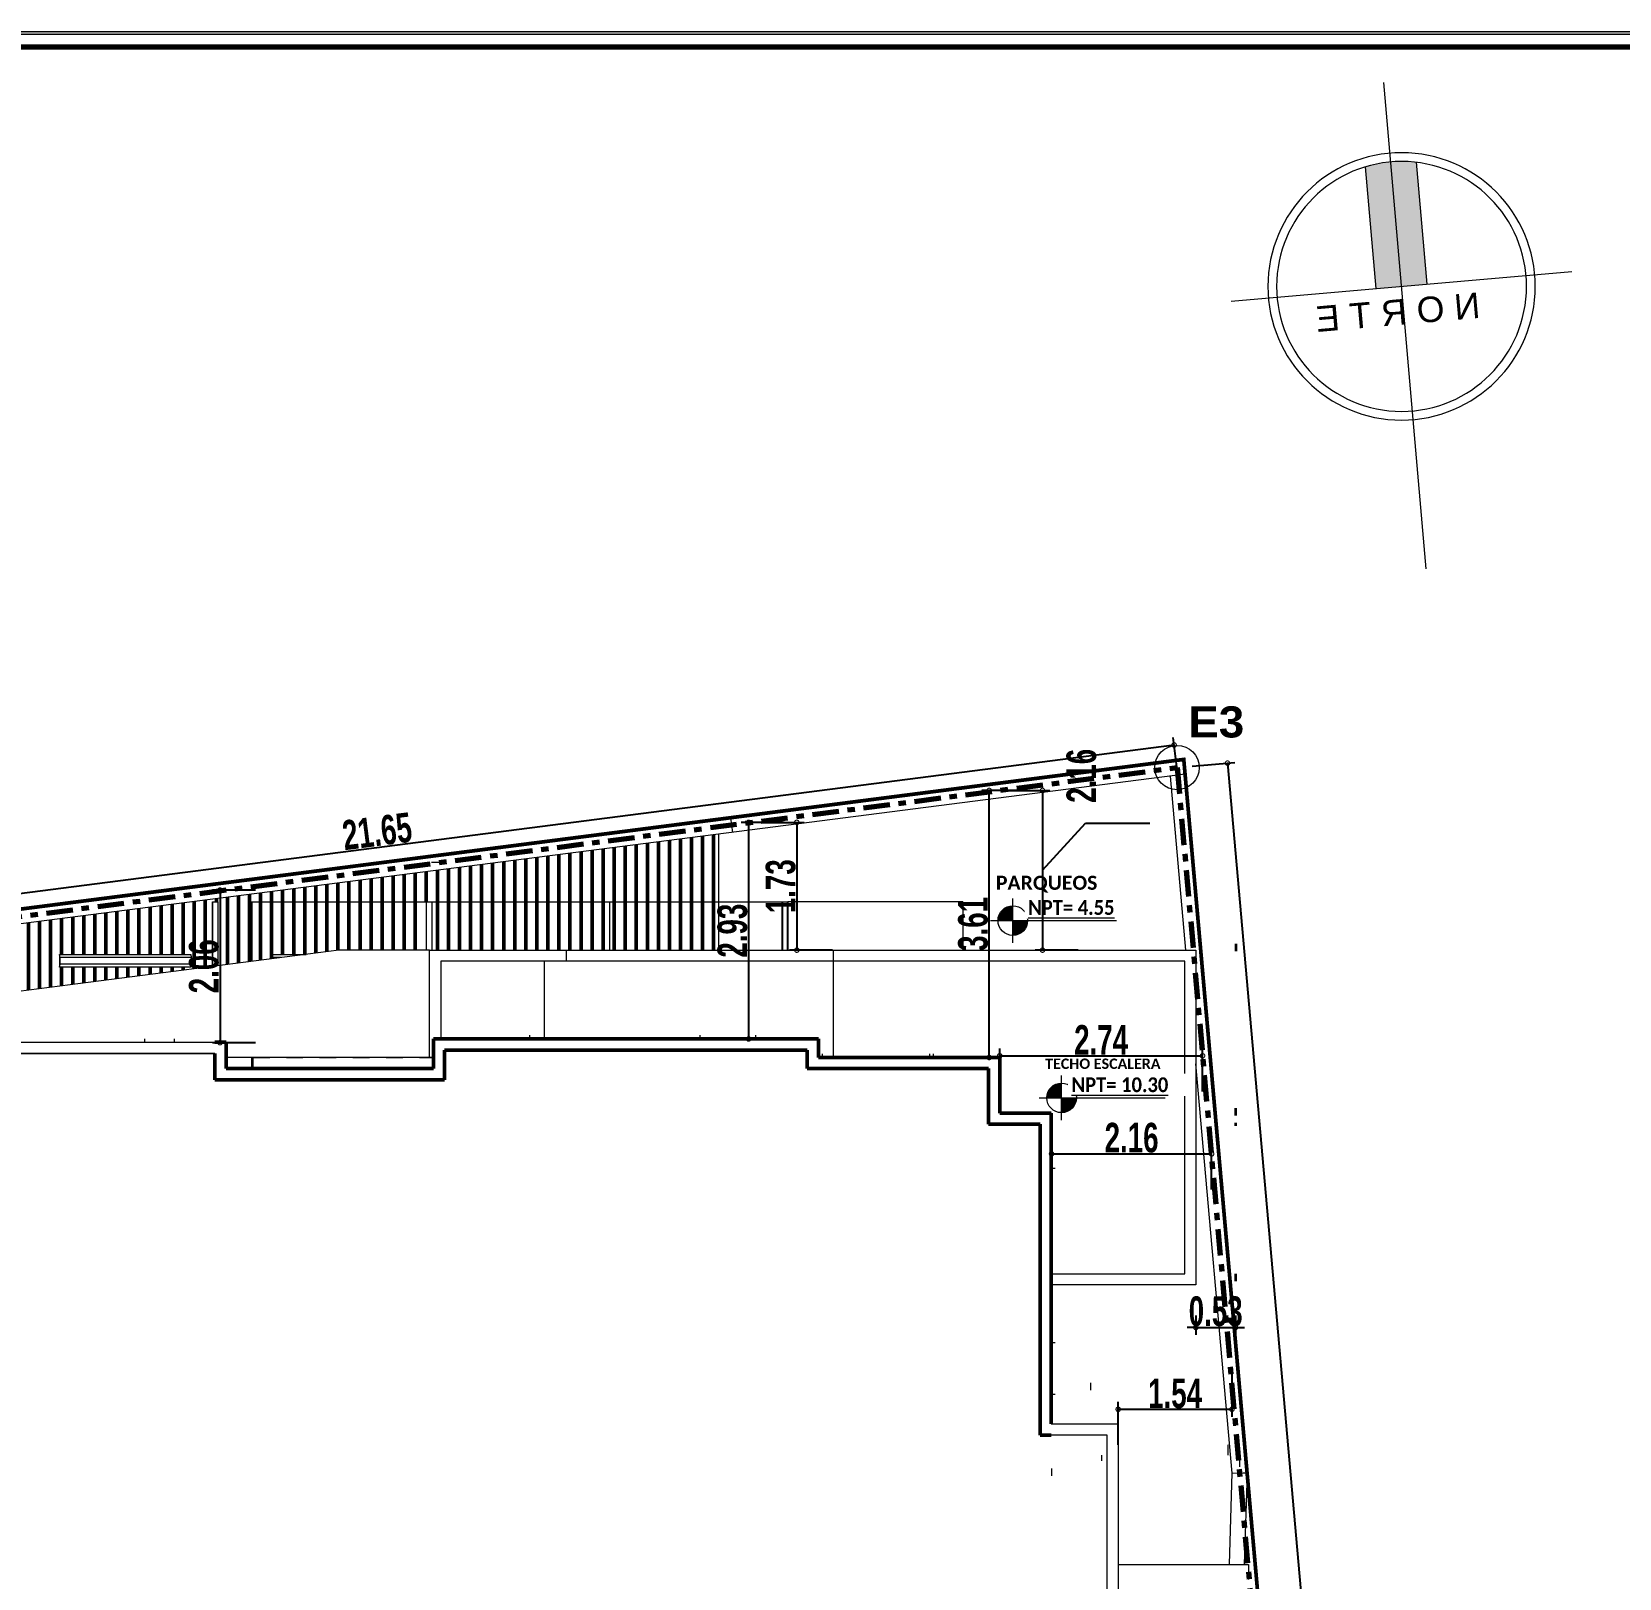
# Model space of a CAD drawing. Header units: metres. Extents: x -144 to 1000, y -717 to 29.
# Drawn here: x 38.16 to 59.6, y -551.34 to -530.45 of the extents above; entities that cross this region are included whole.
import ezdxf

# ---------------------------------------------------------------- set-up
doc = ezdxf.new("R2010")
doc.units = ezdxf.units.M
for name, pattern in [('Basculante', [0.11625, 0.075, -0.04125]), ('Dash Dot 3_16_', [0.595313, 0.357187, -0.119063, 0, -0.119063]), ('Trazo', [0.45, 0.225, -0.225])]:
    doc.linetypes.add(name, pattern=pattern)
doc.layers.get('0').update_dxf_attribs({"color": 1})
doc.layers.get('Defpoints').update_dxf_attribs({"color": 1})
doc.layers.add('00-MEDICION', color=30, linetype='Continuous')
for name, color, linetype, lineweight in [('A-ANNO-DIMS', 1, 'Continuous', 9), ('A-DETL', 1, 'Continuous', 9), ('A-DETL-THIN', 1, 'Continuous', 9), ('A-FLOR', 2, 'Continuous', 9), ('A-FLOR-PATT', 8, 'Continuous', 50), ('A-GLAZ', 1, 'Continuous', 9), ('A-WALL', 4, 'Continuous', 9), ('AX-065-C-SOLAR$0$hatch_polil', 1, 'Continuous', 18), ('AX-065-C-SOLAR$0$TEXT50', 1, 'Continuous', 18), ('C-PRKG', 2, 'Continuous', 9), ('G-ANNO-DIMS', 1, 'Continuous', 9), ('G-ANNO-TEXT', 2, 'Continuous', 9), ('G-ANNO-TTLB', 3, 'Continuous', 18), ('G-ANNO-TTLB-WIDE', 1, 'Continuous', 70), ('G-IMPT', 1, 'Continuous', 9), ('S-BEAM', 1, 'Continuous', 9), ('S-BEAM-HDLN', 7, 'Trazo', 9), ('S-COLS', 7, 'Continuous', 9)]:
    doc.layers.add(name, color=color, linetype=linetype, lineweight=lineweight)
doc.styles.add('Arial', font='arial.ttf', dxfattribs={"height": 0.433594})
doc.styles.add('Britannic Bold_B_1', font='', dxfattribs={"width": 0.7, "height": 0.4})
doc.styles.add('Britannic Bold_B_2', font='', dxfattribs={"width": 1.1, "height": 0.009})
doc.styles.add('Calibri_B_3', font='calibrib.ttf', dxfattribs={"height": 0.15})
doc.styles.add('Calibri_B_5', font='calibrib.ttf', dxfattribs={"height": 0.66})
doc.styles.add('Calibri_B_6', font='calibrib.ttf', dxfattribs={"width": 0.9})
doc.styles.get('Britannic Bold_B_1').set_extended_font_data('Britannic Bold', bold=True)
doc.styles.get('Britannic Bold_B_2').set_extended_font_data('Britannic Bold', bold=True)
doc.dimstyles.new('LINDEROS', dxfattribs={"dimscale": 0.3048, "dimtxt": 0.406749, "dimasz": 0.393701, "dimexe": 0.328084, "dimexo": 0.0625, "dimgap": 0.032808, "dimtad": 1, "dimrnd": 0.01, "dimzin": 0, "dimdsep": 46, "dimtxsty": 'Britannic Bold_B_1', "dimblk1": 'DOTSMALL', "dimblk2": 'DOTSMALL', "dimsah": 1, "dimcen": 0.09, "dimazin": 0, "dimtfac": 1, "dimtdec": 4, "dimtix": 1, "dimtmove": 0, "dimatfit": 3, "dimfxl": 1.64042, "dimfxlon": 1, "dimtvp": 1, "dimtolj": 1, "dimtzin": 0, "dimarcsym": 2})
doc.dimstyles.new('LINDEROS_2', dxfattribs={"dimscale": 0.3048, "dimtxt": 0.406749, "dimasz": 0.393701, "dimexe": 0.328084, "dimexo": 0.0625, "dimgap": 0.032808, "dimtad": 1, "dimrnd": 0.01, "dimzin": 0, "dimdsep": 46, "dimtxsty": 'Britannic Bold_B_1', "dimblk1": 'DOTSMALL', "dimblk2": 'DOTSMALL', "dimsah": 1, "dimcen": 0.09, "dimazin": 0, "dimtfac": 1, "dimtdec": 4, "dimtix": 1, "dimtmove": 1, "dimatfit": 3, "dimfxl": 1.64042, "dimfxlon": 1, "dimtvp": 1, "dimtolj": 1, "dimtzin": 0, "dimarcsym": 2})
doc.dimstyles.new('LINDEROS_2_1', dxfattribs={"dimscale": 0.3048, "dimtxt": 0.406749, "dimasz": 0.393701, "dimexe": 0.328084, "dimexo": 0.0625, "dimgap": 0.032808, "dimtad": 1, "dimrnd": 0.01, "dimzin": 0, "dimdsep": 46, "dimtxsty": 'Britannic Bold_B_1', "dimblk1": 'DOTSMALL', "dimblk2": 'DOTSMALL', "dimsah": 1, "dimcen": 0.09, "dimazin": 0, "dimtfac": 1, "dimtdec": 4, "dimtix": 1, "dimtmove": 0, "dimatfit": 3, "dimfxl": 1.64042, "dimfxlon": 1, "dimtvp": 1, "dimtolj": 1, "dimtzin": 0, "dimarcsym": 2})

# ---------------------------------------------------------------- blocks, each defined once
blk = doc.blocks.new('tarjeta de nathalie 00')
at = {"layer": 'G-IMPT', "lineweight": 9}
h = blk.add_hatch(color=3, dxfattribs=at)
h.paths.add_polyline_path([(-145.23888, -717.38489), (-145.21019, -717.38489), (-145.21019, -716.89355), (-145.21019, -716.79934), (-145.23888, -716.79934), (-145.23888, -716.89379)])
h.paths.add_polyline_path([(-145.20996, -716.7991), (-145.20996, -717.3851), (-145.2392, -717.3851), (-145.2392, -716.7991)])
h.paths.add_polyline_path([(-145.23902, -717.3868), (-145.20826, -717.3868), (-145.20826, -716.7974), (-145.2392, -716.7974), (-146.09866, -716.7974), (-146.09866, -717.3868)])
h.paths.add_polyline_path([(-145.20795, -716.79707), (-145.20795, -717.3871), (-146.09898, -717.3871), (-146.09898, -716.79707)])
at = {"layer": 'G-ANNO-TTLB', "color": 3}
for p, q in [((-145.20795, -716.79707), (-146.09898, -716.79707)), ((-145.20795, -716.79707), (-146.09898, -716.79707)), ((-146.09866, -716.7974), (-145.2392, -716.7974))]:
    blk.add_line(p, q, dxfattribs=at)
at = {"layer": 'G-ANNO-TTLB-WIDE', "color": 3}
blk.add_line((-146.09696, -716.7991), (-145.20996, -716.7991), dxfattribs=at)
blk = doc.blocks.new('NORTE_dwg_AX-065-C-SOLAR$0$AX-NORTE-1554322-INDICE Y PORTADA')
at = {"lineweight": 18}
blk.add_hatch(color=256, dxfattribs=at).paths.add_polyline_path([(-57.554, -4.584), (-58.425, -4.584), (-58.425, -2.508), (-58.281, -2.483), (-58.135, -2.468), (-57.989, -2.463), (-57.844, -2.468), (-57.698, -2.483), (-57.554, -2.508)])
at = {"layer": 'AX-065-C-SOLAR$0$hatch_polil'}
for p, q in [((-57.989, -9.392), (-57.989, -1.111)), ((-58.425, -4.584), (-58.425, -2.508)), ((-57.554, -4.584), (-57.554, -2.508)), ((-55.088, -4.584), (-60.89, -4.584))]:
    blk.add_line(p, q, dxfattribs=at)
for radius in [2.268, 2.12]:
    blk.add_circle((-57.989, -4.584), radius, dxfattribs=at)
at = {"layer": 'AX-065-C-SOLAR$0$TEXT50', "insert": (-57.889, -4.797), "char_height": 0.4336, "width": 3.32895, "attachment_point": 2, "line_spacing_factor": 0.941778, "style": 'Arial'}
blk.add_mtext('N O R T E', dxfattribs=at)
blk = doc.blocks.new('COLUMNAS - COLUMNAS-773079-Emplazamiento Copia 1')
at = {"layer": 'S-COLS'}
for p, q in [((-12.089, 22.744), (-12.989, 22.744)), ((-12.989, 22.744), (-12.989, 22.244)), ((-12.089, 22.444), (-12.089, 22.744)), ((-4.989, 22.544), (-5.339, 22.544)), ((-4.989, 22.394), (-4.989, 22.544)), ((-12.989, 22.244), (-12.589, 22.244)), ((-13.189, 13.495), (-13.189, 12.944)), ((5.111, 12.944), (5.111, 13.495)), ((-13.189, 12.944), (-12.989, 12.944)), ((5.012, 12.944), (5.111, 12.944)), ((-12.989, 11.194), (-13.189, 11.194)), ((-13.189, 11.194), (-13.189, 10.644)), ((-12.989, 3.694), (-13.189, 3.694)), ((-13.189, 3.694), (-13.189, 2.794)), ((-5.489, 3.544), (-5.489, 2.794)), ((-4.989, 2.794), (-4.989, 3.544)), ((-13.189, 2.794), (-12.889, 2.794)), ((-5.489, 2.794), (-4.989, 2.794))]:
    blk.add_line(p, q, dxfattribs=at)
blk = doc.blocks.new('Hormigón-Viga rectangular - 400 x 800 mm-955034-Emplazamiento Copia 1')
at = {"layer": 'S-BEAM-HDLN'}
for p, q in [((4.8, 0), (4.8, -0.15)), ((4.8, -0.15), (2.3641, -0.15))]:
    blk.add_line(p, q, dxfattribs=at)
blk = doc.blocks.new('M_Parking Space1 - 2_40-920194-Emplazamiento Copia 1')
at = {"layer": 'C-PRKG', "lineweight": 15}
blk.add_line((-4.989, 24.645), (-2.635, 24.645), dxfattribs=at)
at = {"layer": 'C-PRKG'}
for p, q in [((-4.989, 24.645), (-4.989, 23.843)), ((-2.561, 24.645), (-2.561, 23.994))]:
    blk.add_line(p, q, dxfattribs=at)
blk = doc.blocks.new('M_Parking Space1 - 2_40-V1-Emplazamiento Copia 1')
at = {"layer": 'C-PRKG', "lineweight": 15}
blk.add_line((-2.561, 24.645), (-0.235, 24.645), dxfattribs=at)
at = {"layer": 'C-PRKG'}
blk.add_line((-0.161, 24.645), (-0.161, 23.994), dxfattribs=at)
blk = doc.blocks.new('M_Parking Space1 - 2_40-V2-Emplazamiento Copia 1')
at = {"layer": 'C-PRKG', "lineweight": 15}
blk.add_line((-0.161, 24.645), (2.172, 24.645), dxfattribs=at)
at = {"layer": 'C-PRKG'}
blk.add_line((2.25, 24.645), (2.25, 23.994), dxfattribs=at)
blk = doc.blocks.new('M_Parking Space1 - 2_40-495395-Emplazamiento Copia 1')
at = {"layer": 'C-PRKG', "lineweight": 15}
blk.add_line((2.4, 0), (0.039, 0), dxfattribs=at)
at = {"layer": 'C-PRKG'}
blk.add_line((2.4, 0), (2.4, -0.651), dxfattribs=at)
blk = doc.blocks.new('1_00 X 1_1 - _90 X 1_10-V3-Emplazamiento Copia 1')
at = {"layer": 'A-GLAZ'}
blk.add_line((0, -0.125), (0, -0.075), dxfattribs=at)
blk = doc.blocks.new('1_00 X 1_1 - 0_80 X 1_10-2033634-Emplazamiento Copia 1')
at = {"layer": 'A-GLAZ'}
blk.add_line((0, -0.125), (0, -0.075), dxfattribs=at)
blk = doc.blocks.new('0_80 X 0_1 - 0_80 X 0_50-V6-Emplazamiento Copia 1')
at = {"layer": 'A-GLAZ'}
blk.add_line((0, -0.125), (0, -0.075), dxfattribs=at)
blk = doc.blocks.new('1_00 X 1_1 - _90 X 1_10-V8-Emplazamiento Copia 1')
at = {"layer": 'A-GLAZ'}
blk.add_line((0, -0.125), (0, -0.08), dxfattribs=at)
blk = doc.blocks.new('1_00 X 1_1 - _90 X 1_10-V9-Emplazamiento Copia 1')
at = {"layer": 'A-GLAZ'}
blk.add_line((0, -0.125), (0, -0.075), dxfattribs=at)
blk = doc.blocks.new('1_00 X 1_1 - _90 X 1_10-V10-Emplazamiento Copia 1')
at = {"layer": 'A-GLAZ'}
blk.add_line((0, 0.125), (0, 0.075), dxfattribs=at)
blk = doc.blocks.new('1_00 X 1_1 - _90 X 1_10-V11-Emplazamiento Copia 1')
at = {"layer": 'A-GLAZ'}
blk.add_line((0, -0.075), (0, -0.125), dxfattribs=at)
blk = doc.blocks.new('M_Parking Space1 - 2_40-V12-Emplazamiento Copia 1')
at = {"layer": 'C-PRKG'}
for p, q in [((-0.039, 0), (-0.039, 0.651)), ((0.035, 0), (0.035, 0.651)), ((2.111, 0.708), (1.659, 0.708)), ((1.991, 0.751), (2.111, 0.751)), ((2.111, 0.766), (2.111, 0.751)), ((2.111, 0.751), (2.111, 0.708)), ((2.4, 0), (2.4, 0.804)), ((0.035, 0), (-0.039, 0))]:
    blk.add_line(p, q, dxfattribs=at)
at = {"layer": 'C-PRKG', "lineweight": 15}
blk.add_line((2.4, 0), (0.035, 0), dxfattribs=at)
blk = doc.blocks.new('M_Parking Space1 - 2_40-V13-Emplazamiento Copia 1')
at = {"layer": 'C-PRKG'}
for p, q in [((-0.039, 0), (-0.039, 0.651)), ((0.035, 0), (0.035, 0.651)), ((0.035, 0), (-0.039, 0))]:
    blk.add_line(p, q, dxfattribs=at)
at = {"layer": 'C-PRKG', "lineweight": 15}
blk.add_line((2.361, 0), (0.035, 0), dxfattribs=at)
blk = doc.blocks.new('M_Parking Space1 - 2_40-V14-Emplazamiento Copia 1')
at = {"layer": 'C-PRKG'}
for p, q in [((-0.039, 0), (-0.039, 0.651)), ((0.035, 0), (0.035, 0.651)), ((0.035, 0), (-0.039, 0))]:
    blk.add_line(p, q, dxfattribs=at)
at = {"layer": 'C-PRKG', "lineweight": 15}
blk.add_line((2.373, 0), (0.039, 0), dxfattribs=at)
blk = doc.blocks.new('M_Parking Space1 - 2_40-V15-Emplazamiento Copia 1')
at = {"layer": 'C-PRKG'}
for p, q in [((-0.039, 0), (0.035, 0)), ((-0.039, -0.651), (-0.039, 0)), ((0.035, -0.651), (0.035, 0)), ((2.4, 0), (2.4, -0.651))]:
    blk.add_line(p, q, dxfattribs=at)
at = {"layer": 'C-PRKG', "lineweight": 15}
blk.add_line((2.4, 0), (0.039, 0), dxfattribs=at)
blk = doc.blocks.new('M_Parking Space1 - 2_30-1743458-Emplazamiento Copia 1')
at = {"layer": 'C-PRKG'}
for p, q in [((-5.524, 24.645), (-5.523, 24.645)), ((-5.524, 23.774), (-5.524, 24.645)), ((-5.523, 24.645), (-5.45, 24.645)), ((-5.523, 24.645), (-5.523, 23.774)), ((-5.45, 24.645), (-5.45, 23.784)), ((-7.587, 23.937), (-7.589, 23.937)), ((-7.589, 23.937), (-7.589, 23.762)), ((-7.581, 23.894), (-7.587, 23.937)), ((-7.587, 23.937), (-5.815, 23.937)), ((-7.587, 23.762), (-7.581, 23.804)), ((-7.581, 23.804), (-7.581, 23.894)), ((-5.81, 23.894), (-7.581, 23.894)), ((-5.81, 23.804), (-7.581, 23.804)), ((-5.815, 23.937), (-5.81, 23.894)), ((-5.81, 23.804), (-5.815, 23.762)), ((-5.81, 23.894), (-5.81, 23.804)), ((-7.589, 23.762), (-7.587, 23.762)), ((-5.815, 23.762), (-7.587, 23.762))]:
    blk.add_line(p, q, dxfattribs=at)
blk = doc.blocks.new('0_80 X 0_1 - 0_80 X 0_50-836655-Emplazamiento Copia 1')
at = {"layer": 'A-GLAZ'}
blk.add_line((0, -0.125), (0, -0.075), dxfattribs=at)
blk = doc.blocks.new('_DotSmall')
at = {"color": 0, "linetype": 'ByBlock', "const_width": 0.5}
blk.add_lwpolyline([(-0.0625, 0, 1), (0.0625, 0, 1)], format="xyb", close=True, dxfattribs=at)
blk = doc.blocks.new('*D320')
at = {"layer": 'A-ANNO-DIMS', "color": 0, "lineweight": -2, "transparency": 16777216}
for p, q in [((53.672, -495.638), (53.672, -496.219)), ((52.135, -496.6), (52.135, -496.019)), ((52.135, -496.119), (53.672, -496.119))]:
    blk.add_line(p, q, dxfattribs=at)
at = {"layer": 'Defpoints', "color": 0, "transparency": 16777216}
for p in [(53.672, -495.619), (53.672, -496.119), (52.135, -496.619)]:
    blk.add_point(p, dxfattribs=at)
at = {"layer": 'A-ANNO-DIMS', "color": 0, "lineweight": -2, "transparency": 16777216, "xscale": 0.12, "yscale": 0.12, "zscale": 0.12, "rotation": 180}
blk.add_blockref('_DotSmall', (52.135, -496.119), dxfattribs=at)
at = {"layer": 'A-ANNO-DIMS', "color": 0, "lineweight": -2, "transparency": 16777216, "xscale": 0.12, "yscale": 0.12, "zscale": 0.12}
blk.add_blockref('_DotSmall', (53.672, -496.119), dxfattribs=at)
at = {"layer": 'A-ANNO-DIMS', "color": 0, "transparency": 16777216, "insert": (52.904, -495.906), "char_height": 0.4, "width": 1.08822, "attachment_point": 5, "style": 'Britannic Bold_B_1'}
blk.add_mtext('\\A1;1.54', dxfattribs=at)
blk = doc.blocks.new('*D326')
at = {"layer": 'A-ANNO-DIMS', "color": 0, "lineweight": -2, "transparency": 16777216}
for p, q in [((31.415, -489.91), (52.891, -487.146)), ((52.952, -487.623), (52.878, -487.047)), ((31.477, -490.387), (31.403, -489.811))]:
    blk.add_line(p, q, dxfattribs=at)
at = {"layer": 'Defpoints', "color": 0, "transparency": 16777216}
for p in [(52.891, -487.146), (52.955, -487.642), (31.479, -490.406)]:
    blk.add_point(p, dxfattribs=at)
at = {"layer": 'A-ANNO-DIMS', "color": 0, "lineweight": -2, "transparency": 16777216, "xscale": 0.12, "yscale": 0.12, "zscale": 0.12}
for p, rotation in [((52.891, -487.146), 7.333333333335235), ((31.415, -489.91), 187.3333333333352)]:
    blk.add_blockref('_DotSmall', p, dxfattribs=dict(at, rotation=rotation))
at = {"layer": 'A-ANNO-DIMS', "color": 0, "transparency": 16777216, "insert": (42.125, -488.313), "char_height": 0.4, "width": 1.40028, "attachment_point": 5, "rotation": 7.3333, "style": 'Britannic Bold_B_1'}
blk.add_mtext('\\A1;21.65', dxfattribs=at)
blk = doc.blocks.new('*D327')
at = {"layer": 'A-ANNO-DIMS', "color": 0, "lineweight": -2, "transparency": 16777216}
for p, q in [((53.133, -487.434), (53.711, -487.382)), ((53.612, -487.391), (56.012, -514.465)), ((55.533, -514.507), (56.112, -514.456))]:
    blk.add_line(p, q, dxfattribs=at)
at = {"layer": 'Defpoints', "color": 0, "transparency": 16777216}
for p in [(53.114, -487.435), (55.514, -514.509), (56.012, -514.465)]:
    blk.add_point(p, dxfattribs=at)
at = {"layer": 'A-ANNO-DIMS', "color": 0, "lineweight": -2, "transparency": 16777216, "xscale": 0.12, "yscale": 0.12, "zscale": 0.12}
for p, rotation in [((53.612, -487.391), 95.06666666666572), ((56.012, -514.465), 275.0666666666657)]:
    blk.add_blockref('_DotSmall', p, dxfattribs=dict(at, rotation=rotation))
at = {"layer": 'A-ANNO-DIMS', "color": 0, "transparency": 16777216, "insert": (55.028, -500.909), "char_height": 0.4, "width": 1.40028, "attachment_point": 5, "rotation": 275.0667, "style": 'Britannic Bold_B_1'}
blk.add_mtext('\\A1;27.18', dxfattribs=at)
blk = doc.blocks.new('Cotas de elevación - M_Cota de elevación - Destino rellenado-44836-Emplazamiento Copia 1')
at = {"layer": 'G-ANNO-DIMS'}
h = blk.add_hatch(color=256, dxfattribs=at)
edge = h.paths.add_edge_path()
edge.add_line((0, 0), (-0.002, 0))
edge.add_arc((0, 0), 0.002, 90, 180, ccw=False)
edge.add_line((0, 0.002), (0, 0))
h = blk.add_hatch(color=256, dxfattribs=at)
edge = h.paths.add_edge_path()
edge.add_line((0, 0), (0.002, 0))
edge.add_arc((0, 0), 0.002, 270, 360, ccw=False)
edge.add_line((0, -0.002), (0, 0))
for p, q in [((0, -0.003), (0, 0.003)), ((-0.003, 0), (0.014, 0))]:
    blk.add_line(p, q, dxfattribs=at)
blk.add_circle((0, 0), 0.002, dxfattribs=at)
blk = doc.blocks.new('*D337')
at = {"layer": 'A-ANNO-DIMS', "color": 0, "lineweight": -2, "transparency": 16777216}
for p, q in [((40.484, -489.105), (39.903, -489.105)), ((40.003, -489.105), (40.003, -491.167)), ((40.484, -491.167), (39.903, -491.167))]:
    blk.add_line(p, q, dxfattribs=at)
at = {"layer": 'Defpoints', "color": 0, "transparency": 16777216}
for p in [(40.503, -489.105), (40.003, -491.167), (40.503, -491.167)]:
    blk.add_point(p, dxfattribs=at)
at = {"layer": 'A-ANNO-DIMS', "color": 0, "lineweight": -2, "transparency": 16777216, "xscale": 0.12, "yscale": 0.12, "zscale": 0.12}
for p, rotation in [((40.003, -489.105), 90), ((40.003, -491.167), 270)]:
    blk.add_blockref('_DotSmall', p, dxfattribs=dict(at, rotation=rotation))
at = {"layer": 'A-ANNO-DIMS', "color": 0, "transparency": 16777216, "insert": (39.786, -490.136), "char_height": 0.4, "width": 1.08822, "attachment_point": 5, "rotation": 90, "style": 'Britannic Bold_B_1'}
blk.add_mtext('\\A1;2.06', dxfattribs=at)
blk = doc.blocks.new('*D338')
at = {"layer": 'A-ANNO-DIMS', "color": 0, "lineweight": -2, "transparency": 16777216}
for p, q in [((47.624, -488.191), (47.043, -488.191)), ((47.143, -488.191), (47.143, -491.117)), ((47.624, -491.117), (47.043, -491.117))]:
    blk.add_line(p, q, dxfattribs=at)
at = {"layer": 'Defpoints', "color": 0, "transparency": 16777216}
for p in [(47.643, -488.191), (47.143, -491.117), (47.643, -491.117)]:
    blk.add_point(p, dxfattribs=at)
at = {"layer": 'A-ANNO-DIMS', "color": 0, "lineweight": -2, "transparency": 16777216, "xscale": 0.12, "yscale": 0.12, "zscale": 0.12}
for p, rotation in [((47.143, -488.191), 90), ((47.143, -491.117), 270)]:
    blk.add_blockref('_DotSmall', p, dxfattribs=dict(at, rotation=rotation))
at = {"layer": 'A-ANNO-DIMS', "color": 0, "transparency": 16777216, "insert": (46.926, -489.654), "char_height": 0.4, "width": 1.08822, "attachment_point": 5, "rotation": 90, "style": 'Britannic Bold_B_1'}
blk.add_mtext('\\A1;2.93', dxfattribs=at)
blk = doc.blocks.new('*D341')
at = {"layer": 'A-ANNO-DIMS', "color": 0, "lineweight": -2, "transparency": 16777216}
for p, q in [((51.235, -493.15), (51.235, -492.569)), ((51.235, -492.669), (53.397, -492.669)), ((53.397, -493.15), (53.397, -492.569))]:
    blk.add_line(p, q, dxfattribs=at)
at = {"layer": 'Defpoints', "color": 0, "transparency": 16777216}
for p in [(53.397, -492.669), (51.235, -493.169), (53.397, -493.169)]:
    blk.add_point(p, dxfattribs=at)
at = {"layer": 'A-ANNO-DIMS', "color": 0, "lineweight": -2, "transparency": 16777216, "xscale": 0.12, "yscale": 0.12, "zscale": 0.12, "rotation": 180}
blk.add_blockref('_DotSmall', (51.235, -492.669), dxfattribs=at)
at = {"layer": 'A-ANNO-DIMS', "color": 0, "lineweight": -2, "transparency": 16777216, "xscale": 0.12, "yscale": 0.12, "zscale": 0.12}
blk.add_blockref('_DotSmall', (53.397, -492.669), dxfattribs=at)
at = {"layer": 'A-ANNO-DIMS', "color": 0, "transparency": 16777216, "insert": (52.316, -492.452), "char_height": 0.4, "width": 1.08822, "attachment_point": 5, "style": 'Britannic Bold_B_1'}
blk.add_mtext('\\A1;2.16', dxfattribs=at)
blk = doc.blocks.new('*D345')
at = {"layer": 'A-ANNO-DIMS', "color": 0, "lineweight": -2, "transparency": 16777216}
for p, q in [((50.874, -487.76), (50.293, -487.76)), ((50.393, -491.367), (50.393, -487.76)), ((49.912, -491.367), (50.493, -491.367))]:
    blk.add_line(p, q, dxfattribs=at)
at = {"layer": 'Defpoints', "color": 0, "transparency": 16777216}
for p in [(50.393, -487.76), (50.893, -487.76), (49.893, -491.367)]:
    blk.add_point(p, dxfattribs=at)
at = {"layer": 'A-ANNO-DIMS', "color": 0, "lineweight": -2, "transparency": 16777216, "xscale": 0.12, "yscale": 0.12, "zscale": 0.12}
for p, rotation in [((50.393, -487.76), 90), ((50.393, -491.367), 270)]:
    blk.add_blockref('_DotSmall', p, dxfattribs=dict(at, rotation=rotation))
at = {"layer": 'A-ANNO-DIMS', "color": 0, "transparency": 16777216, "insert": (50.176, -489.563), "char_height": 0.4, "width": 1.08822, "attachment_point": 5, "rotation": 90, "style": 'Britannic Bold_B_1'}
blk.add_mtext('\\A1;3.61', dxfattribs=at)
blk = doc.blocks.new('*D348')
at = {"layer": 'A-ANNO-DIMS', "color": 0, "lineweight": -2, "transparency": 16777216}
for p, q in [((50.535, -491.825), (50.535, -491.244)), ((53.275, -491.825), (53.275, -491.244)), ((50.535, -491.344), (53.275, -491.344))]:
    blk.add_line(p, q, dxfattribs=at)
at = {"layer": 'Defpoints', "color": 0, "transparency": 16777216}
for p in [(53.275, -491.344), (50.535, -491.844), (53.275, -491.844)]:
    blk.add_point(p, dxfattribs=at)
at = {"layer": 'A-ANNO-DIMS', "color": 0, "lineweight": -2, "transparency": 16777216, "xscale": 0.12, "yscale": 0.12, "zscale": 0.12, "rotation": 180}
blk.add_blockref('_DotSmall', (50.535, -491.344), dxfattribs=at)
at = {"layer": 'A-ANNO-DIMS', "color": 0, "lineweight": -2, "transparency": 16777216, "xscale": 0.12, "yscale": 0.12, "zscale": 0.12}
blk.add_blockref('_DotSmall', (53.275, -491.344), dxfattribs=at)
at = {"layer": 'A-ANNO-DIMS', "color": 0, "transparency": 16777216, "insert": (51.905, -491.129), "char_height": 0.4, "width": 1.08822, "attachment_point": 5, "style": 'Britannic Bold_B_1'}
blk.add_mtext('\\A1;2.74', dxfattribs=at)
blk = doc.blocks.new('*D349')
at = {"layer": 'A-ANNO-DIMS', "color": 0, "lineweight": -2, "transparency": 16777216}
for p, q in [((47.313, -488.191), (47.894, -488.191)), ((47.794, -488.191), (47.794, -489.917)), ((48.275, -489.917), (47.694, -489.917))]:
    blk.add_line(p, q, dxfattribs=at)
at = {"layer": 'Defpoints', "color": 0, "transparency": 16777216}
for p in [(47.294, -488.191), (47.794, -489.917), (48.294, -489.917)]:
    blk.add_point(p, dxfattribs=at)
at = {"layer": 'A-ANNO-DIMS', "color": 0, "lineweight": -2, "transparency": 16777216, "xscale": 0.12, "yscale": 0.12, "zscale": 0.12}
for p, rotation in [((47.794, -488.191), 90), ((47.794, -489.917), 270)]:
    blk.add_blockref('_DotSmall', p, dxfattribs=dict(at, rotation=rotation))
at = {"layer": 'A-ANNO-DIMS', "color": 0, "transparency": 16777216, "insert": (47.577, -489.054), "char_height": 0.4, "width": 1.08822, "attachment_point": 5, "rotation": 90, "style": 'Britannic Bold_B_1'}
blk.add_mtext('\\A1;1.73', dxfattribs=at)
blk = doc.blocks.new('*D350')
at = {"layer": 'A-ANNO-DIMS', "color": 0, "lineweight": -2, "transparency": 16777216}
for p, q in [((50.632, -487.76), (51.213, -487.76)), ((51.113, -487.76), (51.113, -489.917)), ((51.113, -488.838), (51.694, -488.203)), ((51.694, -488.203), (52.564, -488.203)), ((51.594, -489.917), (51.013, -489.917))]:
    blk.add_line(p, q, dxfattribs=at)
at = {"layer": 'Defpoints', "color": 0, "transparency": 16777216}
for p in [(50.613, -487.76), (51.113, -489.917), (51.613, -489.917)]:
    blk.add_point(p, dxfattribs=at)
at = {"layer": 'A-ANNO-DIMS', "color": 0, "lineweight": -2, "transparency": 16777216, "xscale": 0.12, "yscale": 0.12, "zscale": 0.12}
for p, rotation in [((51.113, -487.76), 90), ((51.113, -489.917), 270)]:
    blk.add_blockref('_DotSmall', p, dxfattribs=dict(at, rotation=rotation))
at = {"layer": 'A-ANNO-DIMS', "color": 0, "transparency": 16777216, "insert": (51.437, -487.927), "char_height": 0.4, "width": 1.08822, "attachment_point": 1, "rotation": 90, "line_spacing_factor": 1.000203, "style": 'Britannic Bold_B_1'}
blk.add_mtext('\\A1;2.16', dxfattribs=at)
blk = doc.blocks.new('*D355')
at = {"layer": 'A-ANNO-DIMS', "color": 0, "lineweight": -2, "transparency": 16777216}
for p, q in [((53.185, -494.851), (53.185, -495.114)), ((53.72, -494.851), (53.72, -495.114)), ((53.185, -495.014), (53.065, -495.014)), ((53.185, -495.014), (53.72, -495.014)), ((53.72, -495.014), (53.84, -495.014))]:
    blk.add_line(p, q, dxfattribs=at)
at = {"layer": 'Defpoints', "color": 0, "transparency": 16777216}
for p in [(53.185, -494.514), (53.72, -494.514), (53.72, -495.014)]:
    blk.add_point(p, dxfattribs=at)
at = {"layer": 'A-ANNO-DIMS', "color": 0, "lineweight": -2, "transparency": 16777216, "xscale": 0.12, "yscale": 0.12, "zscale": 0.12}
blk.add_blockref('_DotSmall', (53.185, -495.014), dxfattribs=at)
at = {"layer": 'A-ANNO-DIMS', "color": 0, "lineweight": -2, "transparency": 16777216, "xscale": 0.12, "yscale": 0.12, "zscale": 0.12, "rotation": 180}
blk.add_blockref('_DotSmall', (53.72, -495.014), dxfattribs=at)
at = {"layer": 'A-ANNO-DIMS', "color": 0, "transparency": 16777216, "insert": (53.452, -494.797), "char_height": 0.4, "width": 1.08822, "attachment_point": 5, "style": 'Britannic Bold_B_1'}
blk.add_mtext('\\A1;0.53', dxfattribs=at)
blk = doc.blocks.new('D')
at = {"layer": 'A-FLOR-PATT', "true_color": 0xc0c0c0, "transparency": 33554559}
h = blk.add_hatch(dxfattribs=at)
h.set_pattern_fill('FP_5', color=9, style=0, pattern_type=2)
h.set_pattern_definition([(90, (45.87924, -513.91085), (-0.14928, 9e-18), [])])
h.paths.add_polyline_path([(36.135, -490.621), (39.9, -490.137), (39.9, -489.266), (39.974, -489.266), (39.974, -490.127), (40.713, -490.032), (40.713, -489.974), (41.164, -489.974), (41.609, -489.917), (42.788, -489.917), (42.789, -489.266), (42.863, -489.266), (42.863, -489.917), (45.188, -489.917), (45.189, -489.266), (45.263, -489.266), (45.263, -489.917), (46.735, -489.917), (46.735, -488.351), (36.135, -489.715), (36.135, -490.149)])
h.paths.add_polyline_path([(37.837, -490.149), (37.835, -490.149), (37.835, -489.974), (39.608, -489.974), (39.614, -490.017), (39.614, -490.107), (39.608, -490.149), (37.842, -490.149)])
at = {"layer": 'A-DETL', "color": 7, "linetype": 'Dash Dot 3_16_', "lineweight": 70}
for p, q in [((31.455, -490.215), (52.93, -487.451)), ((52.93, -487.451), (55.331, -514.525))]:
    blk.add_line(p, q, dxfattribs=at)
at = {"layer": 'A-DETL', "color": 253, "true_color": 0xb6b6b6}
for p, q in [((50.535, -487.76), (50.435, -487.76)), ((47.185, -488.191), (47.085, -488.191)), ((42.961, -488.734), (42.861, -488.734)), ((40.085, -489.105), (39.985, -489.105)), ((53.275, -491.367), (53.275, -491.567)), ((53.397, -492.717), (53.397, -492.817)), ((53.397, -492.717), (53.397, -492.817)), ((51.762, -495.762), (51.762, -495.862)), ((53.672, -495.817), (53.672, -495.917)), ((53.672, -495.817), (53.672, -495.917)), ((53.772, -496.797), (53.772, -496.897)), ((51.235, -496.917), (51.235, -497.017))]:
    blk.add_line(p, q, dxfattribs=at)
at = {"layer": 'A-DETL', "color": 7, "linetype": 'Basculante', "lineweight": 35}
for p, q in [((53.726, -489.831), (53.726, -489.971)), ((53.72, -492.051), (53.72, -492.291)), ((53.72, -494.288), (53.72, -494.468)), ((53.707, -496.244), (53.707, -496.384))]:
    blk.add_line(p, q, dxfattribs=at)
at = {"layer": 'A-DETL-THIN', "lineweight": 5}
for p, q in [((53.619, -496.697), (53.619, -496.597)), ((51.914, -496.817), (51.914, -496.737)), ((53.619, -496.737), (53.619, -496.697))]:
    blk.add_line(p, q, dxfattribs=at)
blk.add_circle((52.93, -487.451), 0.3, dxfattribs=at)
at = {"layer": 'A-FLOR'}
for p, q in [((46.735, -488.351), (46.735, -489.917)), ((41.609, -489.917), (32.227, -491.124)), ((42.835, -489.917), (41.609, -489.917)), ((44.385, -491.117), (44.385, -490.067)), ((48.285, -490.067), (48.285, -491.367)), ((50.535, -492.117), (50.535, -491.367))]:
    blk.add_line(p, q, dxfattribs=at)
at = {"layer": 'A-WALL'}
for p, q in [((31.37, -490.127), (53.021, -487.34)), ((53.021, -487.34), (53.875, -496.972)), ((53.039, -487.54), (31.31, -490.336)), ((53.049, -489.917), (52.84, -487.565)), ((46.899, -488.128), (46.924, -488.327)), ((42.835, -489.917), (53.185, -489.917)), ((42.835, -491.367), (42.835, -489.917)), ((44.685, -490.067), (44.685, -489.917)), ((48.285, -489.917), (48.285, -490.067)), ((53.185, -489.917), (53.185, -494.438)), ((53.035, -490.067), (42.985, -490.067)), ((42.985, -490.067), (42.985, -491.117)), ((53.035, -494.288), (53.035, -490.067)), ((35.135, -491.162), (39.935, -491.162)), ((39.935, -491.312), (35.285, -491.312)), ((39.935, -491.317), (35.285, -491.317)), ((53.675, -496.983), (53.185, -491.453)), ((51.23, -492.117), (51.235, -492.117)), ((51.235, -492.267), (51.235, -492.117)), ((51.235, -494.288), (53.035, -494.288)), ((53.185, -494.438), (51.235, -494.438)), ((51.23, -496.316), (52.135, -496.316)), ((52.135, -496.316), (52.135, -500.416)), ((51.985, -496.466), (51.23, -496.466)), ((51.985, -500.266), (51.985, -496.466)), ((53.639, -498.216), (53.676, -496.977)), ((53.676, -496.977), (53.875, -496.983)), ((53.775, -496.98), (53.875, -496.972)), ((53.876, -496.972), (53.839, -498.216)), ((53.876, -496.972), (53.87, -496.972)), ((52.135, -498.216), (53.894, -498.216)), ((53.894, -498.216), (53.894, -498.416))]:
    blk.add_line(p, q, dxfattribs=at)
at = {"layer": 'A-WALL', "lineweight": 50}
for p, q in [((40.085, -491.162), (39.935, -491.162)), ((40.085, -491.162), (40.085, -491.517)), ((42.885, -491.517), (42.885, -491.117)), ((42.885, -491.117), (48.086, -491.117)), ((48.086, -491.117), (48.086, -491.367)), ((39.935, -491.667), (39.935, -491.312)), ((43.035, -491.267), (43.035, -491.667)), ((47.936, -491.267), (43.035, -491.267)), ((47.936, -491.517), (47.936, -491.267)), ((48.086, -491.367), (50.535, -491.367)), ((50.535, -491.367), (50.535, -492.117)), ((43.035, -491.667), (39.935, -491.667)), ((40.085, -491.517), (42.885, -491.517)), ((50.385, -491.517), (47.936, -491.517)), ((50.385, -492.267), (50.385, -491.517)), ((50.535, -492.117), (51.23, -492.117)), ((51.23, -492.117), (51.23, -496.316)), ((51.08, -492.267), (50.385, -492.267)), ((51.08, -496.466), (51.08, -492.267)), ((51.08, -496.466), (51.23, -496.466))]:
    blk.add_line(p, q, dxfattribs=at)
at = {"layer": 'S-BEAM'}
for p in [(40.436, -491.517), (42.885, -491.367)]:
    blk.add_line(p, (40.436, -491.367), dxfattribs=at)
at = {"layer": 'A-GLAZ'}
for name, p, rotation in [('1_00 X 1_1 - _90 X 1_10-V8-Emplazamiento Copia 1', (38.985, -491.242), 180), ('1_00 X 1_1 - _90 X 1_10-V8-Emplazamiento Copia 1', (39.385, -491.242), 180), ('1_00 X 1_1 - _90 X 1_10-V9-Emplazamiento Copia 1', (44.185, -491.192), 180), ('1_00 X 1_1 - _90 X 1_10-V9-Emplazamiento Copia 1', (46.485, -491.192), 180), ('0_80 X 0_1 - 0_80 X 0_50-836655-Emplazamiento Copia 1', (47.236, -491.192), 180), ('1_00 X 1_1 - _90 X 1_10-V3-Emplazamiento Copia 1', (48.135, -491.442), 180), ('1_00 X 1_1 - _90 X 1_10-V3-Emplazamiento Copia 1', (49.585, -491.442), 180), ('1_00 X 1_1 - _90 X 1_10-V3-Emplazamiento Copia 1', (49.585, -491.442), 180), ('1_00 X 1_1 - _90 X 1_10-V3-Emplazamiento Copia 1', (49.585, -491.442), 180), ('1_00 X 1_1 - _90 X 1_10-V3-Emplazamiento Copia 1', (49.585, -491.442), 180), ('1_00 X 1_1 - _90 X 1_10-V3-Emplazamiento Copia 1', (49.585, -491.442), 180), ('1_00 X 1_1 - _90 X 1_10-V3-Emplazamiento Copia 1', (49.585, -491.442), 180), ('1_00 X 1_1 - _90 X 1_10-V3-Emplazamiento Copia 1', (49.585, -491.442), 180), ('1_00 X 1_1 - _90 X 1_10-V3-Emplazamiento Copia 1', (49.585, -491.442), 180), ('1_00 X 1_1 - 0_80 X 1_10-2033634-Emplazamiento Copia 1', (49.635, -491.442), 180), ('1_00 X 1_1 - _90 X 1_10-V10-Emplazamiento Copia 1', (51.16, -492.867), 270.0000000000001), ('1_00 X 1_1 - _90 X 1_10-V11-Emplazamiento Copia 1', (51.16, -495.217), 90.0000000000001), ('0_80 X 0_1 - 0_80 X 0_50-V6-Emplazamiento Copia 1', (51.16, -495.917), 89.99999999999991)]:
    blk.add_blockref(name, p, dxfattribs=dict(at, rotation=rotation))
at = {"layer": 'C-PRKG'}
for name, p in [('M_Parking Space1 - 2_30-1743458-Emplazamiento Copia 1', (45.424, -513.911)), ('M_Parking Space1 - 2_40-920194-Emplazamiento Copia 1', (45.424, -513.911)), ('M_Parking Space1 - 2_40-V1-Emplazamiento Copia 1', (45.424, -513.911)), ('M_Parking Space1 - 2_40-V2-Emplazamiento Copia 1', (45.424, -513.911)), ('M_Parking Space1 - 2_40-V15-Emplazamiento Copia 1', (47.635, -489.266)), ('M_Parking Space1 - 2_40-495395-Emplazamiento Copia 1', (47.635, -489.266))]:
    blk.add_blockref(name, p, dxfattribs=at)
at = {"layer": 'C-PRKG', "rotation": 180}
for name, p in [('M_Parking Space1 - 2_40-V12-Emplazamiento Copia 1', (42.824, -489.266)), ('M_Parking Space1 - 2_40-V13-Emplazamiento Copia 1', (45.224, -489.266)), ('M_Parking Space1 - 2_40-V14-Emplazamiento Copia 1', (47.635, -489.266))]:
    blk.add_blockref(name, p, dxfattribs=at)
at = {"layer": 'G-ANNO-DIMS', "xscale": 99.99999999999993, "yscale": 99.99999999999993, "zscale": 99.99999999999993}
for p in [(50.712, -489.518), (51.37, -491.912)]:
    blk.add_blockref('Cotas de elevación - M_Cota de elevación - Destino rellenado-44836-Emplazamiento Copia 1', p, dxfattribs=at)
at = {"layer": 'S-BEAM-HDLN', "rotation": 180}
blk.add_blockref('Hormigón-Viga rectangular - 400 x 800 mm-955034-Emplazamiento Copia 1', (45.249, -491.517), dxfattribs=at)
at = {"layer": 'S-COLS'}
blk.add_blockref('COLUMNAS - COLUMNAS-773079-Emplazamiento Copia 1', (45.424, -513.911), dxfattribs=at)
at = {"layer": 'G-ANNO-TEXT', "attachment_point": 1}
for s, insert, char_height, width, style in [('E3', (53.082, -486.624), 0.42, 0.89789, 'Britannic Bold_B_2'), ('PARQUEOS', (50.484, -488.912), 0.19, 2.01063, 'Calibri_B_3'), ('TECHO ESCALERA', (51.148, -491.381), 0.14, 2.03629, 'Calibri_B_5')]:
    blk.add_mtext(s, dxfattribs=dict(at, insert=insert, char_height=char_height, width=width, style=style))
at = {"layer": 'A-ANNO-DIMS', "color": 5, "true_color": 0x0000ff}
for base, p1, p2, angle, override, picture, middle in [((52.891, -487.146), (31.479, -490.406), (52.955, -487.642), 7.3333, {"dimpost": '<>', "dimfxl": 21.652539}, '*D326', (42.125, -488.313)), ((56.012, -514.465), (53.114, -487.435), (55.514, -514.509), 275.0667, {"dimpost": '<>', "dimfxl": 27.18}, '*D327', (55.028, -500.909)), ((47.143, -491.117), (47.643, -488.191), (47.643, -491.117), 90, {"dimpost": '<>', "dimfxl": 2.926136}, '*D338', (46.926, -489.654)), ((40.003, -491.167), (40.503, -489.105), (40.503, -491.167), 90, {"dimpost": '<>', "dimfxl": 2.062406}, '*D337', (39.786, -490.136))]:
    dim = blk.add_linear_dim(base=base, p1=p1, p2=p2, angle=angle, dimstyle='LINDEROS', override=override, dxfattribs=at)
    dim.commit()
    dim.dimension.update_dxf_attribs({"geometry": picture, "text_midpoint": middle})
at = {"layer": 'A-ANNO-DIMS'}
dim = blk.add_linear_dim(base=(47.794, -489.917), p1=(47.294, -488.191), p2=(48.294, -489.917), angle=90, dimstyle='LINDEROS_2_1', override={"dimpost": '<>', "dimfxl": 1.994685}, dxfattribs=at)
dim.commit()
dim.dimension.update_dxf_attribs({"geometry": '*D349', "text_midpoint": (47.577, -489.054)})
at = {"layer": 'A-ANNO-DIMS', "color": 5, "true_color": 0x0000ff}
for base, p1, p2, override, picture, middle in [((53.397, -492.669), (51.235, -493.169), (53.397, -493.169), {"dimpost": '<>', "dimfxl": 2.162023}, '*D341', (52.316, -492.452)), ((53.672, -496.119), (52.135, -496.619), (53.672, -495.619), {"dimpost": '<>', "dimfxl": 1.833381}, '*D320', (52.904, -495.906))]:
    dim = blk.add_linear_dim(base=base, p1=p1, p2=p2, dimstyle='LINDEROS', override=override, dxfattribs=at)
    dim.commit()
    dim.dimension.update_dxf_attribs({"geometry": picture, "text_midpoint": middle})
at = {"layer": 'A-ANNO-DIMS'}
dim = blk.add_linear_dim(base=(53.7196, -495.0143), p1=(53.185, -494.5143), p2=(53.7196, -494.5143), dimstyle='LINDEROS_2_1', override={"dimpost": '<>', "dimfxl": 0.534606}, dxfattribs=at)
dim.commit()
dim.dimension.update_dxf_attribs({"geometry": '*D355', "text_midpoint": (53.4523, -494.7974)})
at = {"layer": 'G-ANNO-DIMS', "char_height": 0.2, "attachment_point": 1, "line_spacing_factor": 1.158048, "style": 'Calibri_B_6', "bg_fill": 3, "box_fill_scale": 1.25, "bg_fill_color": 256, "bg_fill_true_color": 13158600, "bg_fill_transparency": 0}
for s, insert, width in [('\\LNPT= 4.55', (50.92, -489.241), 1.42122), ('\\LNPT= 10.30', (51.506, -491.635), 1.59358)]:
    blk.add_mtext(s, dxfattribs=dict(at, insert=insert, width=width))
at = {"layer": 'A-ANNO-DIMS'}
dim = blk.add_linear_dim(base=(51.113, -489.917), p1=(50.613, -487.76), p2=(51.613, -489.917), angle=90, dimstyle='LINDEROS_2', override={"dimpost": '<>', "dimfxl": 2.377564}, dxfattribs=at)
dim.commit()
dim.dimension.update_dxf_attribs({"geometry": '*D350', "text_midpoint": (51.704, -488.203), "dimtype": 128, "text_rotation": 90})
at = {"layer": 'A-ANNO-DIMS', "color": 5, "true_color": 0x0000ff}
dim = blk.add_linear_dim(base=(50.393, -487.76), p1=(49.893, -491.367), p2=(50.893, -487.76), angle=90, dimstyle='LINDEROS', override={"dimpost": '<>', "dimfxl": 3.743089}, dxfattribs=at)
dim.commit()
dim.dimension.update_dxf_attribs({"geometry": '*D345', "text_midpoint": (50.176, -489.563)})
dim = blk.add_linear_dim(base=(53.275, -491.344), p1=(50.535, -491.844), p2=(53.275, -491.844), dimstyle='LINDEROS', override={"dimpost": '<>', "dimfxl": 2.74}, dxfattribs=at)
dim.commit()
dim.dimension.update_dxf_attribs({"geometry": '*D348', "text_midpoint": (51.905, -491.129)})

msp = doc.modelspace()

# ---------------------------------------------------------------- block references
at = {"xscale": 99.43160266323505, "yscale": 99.43160266323505, "zscale": 99.43160266323505}
msp.add_blockref('tarjeta de nathalie 00', (14502.667, 70741.827), dxfattribs=at)

# ---------------------------------------------------------------- next in the draw order: block references
at = {"xscale": -0.7961244896004958, "yscale": 0.7961244896004963, "zscale": 0.7961244896004962, "rotation": 4.97471751802129}
msp.add_blockref('NORTE_dwg_AX-065-C-SOLAR$0$AX-NORTE-1554322-INDICE Y PORTADA', (10.355, -534.262), dxfattribs=at)
at = {"color": 3}
msp.add_blockref('D', (0.701, -52.942), dxfattribs=at)

# ---------------------------------------------------------------- next in the draw order: linework, layer by layer
at = {"layer": '00-MEDICION', "const_width": 0.05}
msp.add_lwpolyline([(25.06, -567.468), (32.071, -543.069), (53.722, -540.283), (54.577, -549.915), (56.132, -567.468)], close=True, dxfattribs=at)

doc.saveas('drawing.dxf')
